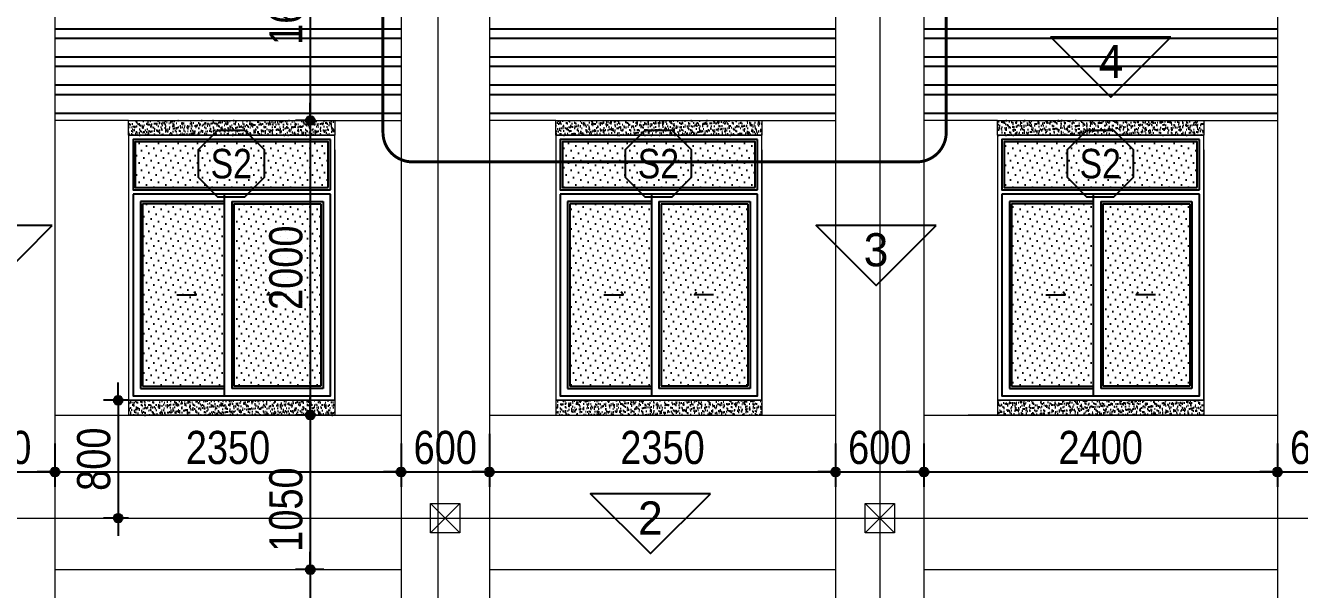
# Model space of a CAD drawing. Header units: millimetres. Extents: x 2605 to 44181, y 1776 to 19155.
# Drawn here: x 7466 to 16116, y 6731 to 10561 of the extents above; entities that cross this region are included whole.
import ezdxf
from ezdxf.enums import TextEntityAlignment as Align

# ---------------------------------------------------------------- set-up
doc = ezdxf.new("R2010")
doc.units = ezdxf.units.MM
doc.linetypes.add('ACAD_ISO10W100', pattern=[18, 12, -3, 0, -3])
doc.linetypes.add('DASHED2', pattern=[0.375, 0.25, -0.125])
for name, color, linetype in [('daucat', 220, 'Continuous'), ('DIM', 1, 'Continuous'), ('DOOR', 20, 'Continuous'), ('HACTH', 8, 'Continuous'), ('HATCH', 8, 'Continuous'), ('KINH 1', 142, 'Continuous'), ('TAGS', 60, 'Continuous')]:
    doc.layers.add(name, color=color, linetype=linetype)
doc.layers.add('NET-THAY', color=2, linetype='Continuous', lineweight=13)
doc.layers.add('TRUC', color=24, linetype='Continuous', lineweight=0)
doc.styles.add('AVO', font='')
doc.styles.add('HEL-CONDENSE', font='')
doc.styles.add('VNI-HELVE-CONDENSEN', font='')
doc.styles.get('AVO').set_extended_font_data('VNI-Avo')
doc.styles.get('HEL-CONDENSE').set_extended_font_data('VNI-Helve-Condense')
doc.styles.get('VNI-HELVE-CONDENSEN').set_extended_font_data('VNI-Helve-Condense')
doc.dimstyles.new('D100', dxfattribs={"dimtxt": 225, "dimasz": 1.2, "dimexe": 100, "dimexo": 0, "dimgap": 50, "dimtad": 1, "dimdec": 0, "dimzin": 13, "dimdsep": 46, "dimtxsty": 'HEL-CONDENSE', "dimblk": 'D50', "dimcen": 0, "dimclrd": 1, "dimclre": 1, "dimclrt": 7, "dimadec": 0, "dimazin": 0, "dimtfac": 1, "dimtdec": 0, "dimtmove": 0, "dimatfit": 3, "dimldrblk": 'D50', "dimfxl": 1, "dimtolj": 1, "dimtzin": 13, "dimarcsym": 0})
pattern_1 = [(37.5, (-1291710.998, -283484.096), (-1.2000235, 36.7059928), [0, -28.956, 0, -32.385, 0, -30.95625]), (7.5, (-1291711, -283484.096), (33.7142462, 53.7618825), [0, -15.621, 0, -26.0985, 0, -10.00125]), (327.5, (-1291734.43, -283484.096), (59.3244278, 0.10778885), [0, -9.525, 0, -34.29, 0, -44.7675]), (317.5, (-1291734.43, -283484.096), (57.266734, 16.7196992), [0, -4.7625, 0, -22.479, 0, -25.7175])]

# ---------------------------------------------------------------- blocks, each defined once
blk = doc.blocks.new('KH-CUADI')
at = {"layer": 'TAGS'}
blk.add_lwpolyline([(-124, 300), (-300, 124), (-300, -124), (-124, -300), (124, -300), (300, -124), (300, 124), (124, 300)], close=True, dxfattribs=at)
at = {"layer": 'TAGS', "style": 'VNI-HELVE-CONDENSEN'}
blk.add_attdef('D', text='', height=300, dxfattribs=at).set_placement((0, 0), align=Align.MIDDLE)
blk = doc.blocks.new('A$C5F62150E')
at = {"layer": 'KINH 1'}
h = blk.add_hatch(dxfattribs=at)
h.set_pattern_fill('DOTS', color=256, scale=750, angle=45, style=0)
h.set_pattern_definition([(45, (0, 0), (-16.5728, 49.71845), [0, -46.875])])
h.paths.add_polyline_path([(2528.9, 1072.2), (1218.9, 1072.2), (1218.9, 762.2), (2528.9, 762.2)])
h.paths.add_polyline_path([(1823.9, 652.2), (1268.9, 652.2), (1268.9, -587.8), (1823.9, -587.8)])
h.paths.add_polyline_path([(2478.9, 652.2), (1888.9, 652.2), (1888.9, -587.8), (2478.9, -587.8)])
at = {"layer": 'DOOR'}
for p, q in [((2543.9, 747.2), (2543.9, 1087.2)), ((2543.9, 717.2), (1203.9, 717.2)), ((1823.9, 717.2), (1823.9, -652.8)), ((1823.9, 667.2), (1253.9, 667.2)), ((1253.9, 667.2), (1253.9, -602.8)), ((1873.9, 667.2), (1873.9, -602.8)), ((1873.9, 667.2), (2493.9, 667.2)), ((2493.9, 667.2), (2493.9, -602.8)), ((1253.9, -602.8), (1823.9, -602.8)), ((2493.9, -602.8), (1873.9, -602.8))]:
    blk.add_line(p, q, dxfattribs=at)
at = {"layer": 'DOOR', "color": 8}
for p, q in [((1823.9, 652.2), (1268.9, 652.2)), ((1268.9, 652.2), (1268.9, -587.8)), ((1888.9, 652.2), (1888.9, -587.8)), ((1888.9, 652.2), (2478.9, 652.2)), ((2478.9, 652.2), (2478.9, -587.8)), ((1268.9, -587.8), (1823.9, -587.8)), ((2478.9, -587.8), (1888.9, -587.8))]:
    blk.add_line(p, q, dxfattribs=at)
at = {"layer": 'DOOR'}
for points in [[(2543.9, 1087.2), (1203.9, 1087.2), (1203.9, 747.2), (2543.9, 747.2)], [(1203.9, 717.2), (1203.9, -652.8), (2543.9, -652.8), (2543.9, 717.2)], [(1501.6, 32.3), (1632, 32.3), (1618.7, 53)], [(2246.2, 32.3), (2115.8, 32.3), (2129.1, 53)]]:
    blk.add_lwpolyline(points, dxfattribs=at)
at = {"layer": 'DOOR', "color": 8}
blk.add_lwpolyline([(2528.9, 762.2), (2528.9, 1072.2), (1218.9, 1072.2), (1218.9, 762.2), (2528.9, 762.2)], close=True, dxfattribs=at)
at = {"layer": 'NET-THAY'}
for p, q in [((1173.9, 1117.2), (2573.9, 1117.2)), ((2573.9, -682.8), (2573.9, 1117.2)), ((1173.9, -682.8), (2573.9, -682.8))]:
    blk.add_line(p, q, dxfattribs=at)
blk.add_lwpolyline([(1173.9, 1117.2), (1173.9, -682.8)], dxfattribs=at)
at = {"layer": 'TAGS', "linetype": 'Continuous'}
ref = blk.add_blockref('KH-CUADI', (1871, 924.3), dxfattribs=dict(at, xscale=0.75, yscale=0.75, zscale=0.75, rotation=180))
ref.add_attrib('D', 'S2', dxfattribs={"color": 7, "height": 200, "style": 'VNI-HELVE-CONDENSEN'}).set_placement((1871, 924.3), align=Align.MIDDLE)
blk = doc.blocks.new('D50')
at = {"layer": 'DIM'}
blk.add_hatch(color=256, dxfattribs=at).paths.add_polyline_path([(25, 0, 1), (-25, 0, 1)])
blk.add_line((25, 0), (100, 0), dxfattribs=at)
blk.add_circle((0, 0), 25, dxfattribs=at)
blk = doc.blocks.new('*D228')
at = {"layer": 'DEFPOINTS', "color": 0, "linetype": 'Continuous', "transparency": 16777216}
for p in [(6915.7, 7722.9), (7665.7, 7722.9), (7665.7, 7529.4)]:
    blk.add_point(p, dxfattribs=at)
at = {"layer": 'DIM', "color": 1, "linetype": 'Continuous', "lineweight": -2, "transparency": 16777216}
for p, q in [((6915.7, 7722.9), (6915.7, 7429.4)), ((7665.7, 7722.9), (7665.7, 7429.4)), ((6916.9, 7529.4), (7664.5, 7529.4))]:
    blk.add_line(p, q, dxfattribs=at)
at = {"layer": 'DIM', "color": 1, "linetype": 'Continuous', "lineweight": -2, "transparency": 16777216, "xscale": 1.199999999999999, "yscale": 1.199999999999999, "zscale": 1.199999999999999, "rotation": 180}
blk.add_blockref('D50', (6915.7, 7529.4), dxfattribs=at)
at = {"layer": 'DIM', "color": 1, "linetype": 'Continuous', "lineweight": -2, "transparency": 16777216, "xscale": 1.199999999999999, "yscale": 1.199999999999999, "zscale": 1.199999999999999}
blk.add_blockref('D50', (7665.7, 7529.4), dxfattribs=at)
at = {"layer": 'DIM', "color": 7, "linetype": 'Continuous', "transparency": 16777216, "insert": (7290.7, 7694.3), "char_height": 225, "attachment_point": 5, "style": 'HEL-CONDENSE'}
blk.add_mtext('\\A1;750', dxfattribs=at)
blk = doc.blocks.new('*D229')
at = {"layer": 'DEFPOINTS', "color": 0, "linetype": 'Continuous', "transparency": 16777216}
for p in [(7665.7, 7722.9), (10015.7, 7722.9), (10015.7, 7529.4)]:
    blk.add_point(p, dxfattribs=at)
at = {"layer": 'DIM', "color": 1, "linetype": 'Continuous', "lineweight": -2, "transparency": 16777216}
for p, q in [((7665.7, 7722.9), (7665.7, 7429.4)), ((10015.7, 7722.9), (10015.7, 7429.4)), ((7666.9, 7529.4), (10014.5, 7529.4))]:
    blk.add_line(p, q, dxfattribs=at)
at = {"layer": 'DIM', "color": 1, "linetype": 'Continuous', "lineweight": -2, "transparency": 16777216, "xscale": 1.199999999999999, "yscale": 1.199999999999999, "zscale": 1.199999999999999, "rotation": 180}
blk.add_blockref('D50', (7665.7, 7529.4), dxfattribs=at)
at = {"layer": 'DIM', "color": 1, "linetype": 'Continuous', "lineweight": -2, "transparency": 16777216, "xscale": 1.199999999999999, "yscale": 1.199999999999999, "zscale": 1.199999999999999}
blk.add_blockref('D50', (10015.7, 7529.4), dxfattribs=at)
at = {"layer": 'DIM', "color": 7, "linetype": 'Continuous', "transparency": 16777216, "insert": (8840.7, 7694.3), "char_height": 225, "attachment_point": 5, "style": 'HEL-CONDENSE'}
blk.add_mtext('\\A1;2350', dxfattribs=at)
blk = doc.blocks.new('*D230')
at = {"layer": 'DEFPOINTS', "color": 0, "linetype": 'Continuous', "transparency": 16777216}
for p in [(10615.7, 7787.4), (10015.7, 7722.9), (10615.7, 7529.4)]:
    blk.add_point(p, dxfattribs=at)
at = {"layer": 'DIM', "color": 1, "linetype": 'Continuous', "lineweight": -2, "transparency": 16777216}
for p, q in [((10615.7, 7787.4), (10615.7, 7429.4)), ((10015.7, 7722.9), (10015.7, 7429.4)), ((10016.9, 7529.4), (10614.5, 7529.4))]:
    blk.add_line(p, q, dxfattribs=at)
at = {"layer": 'DIM', "color": 1, "linetype": 'Continuous', "lineweight": -2, "transparency": 16777216, "xscale": 1.199999999999999, "yscale": 1.199999999999999, "zscale": 1.199999999999999, "rotation": 180}
blk.add_blockref('D50', (10015.7, 7529.4), dxfattribs=at)
at = {"layer": 'DIM', "color": 1, "linetype": 'Continuous', "lineweight": -2, "transparency": 16777216, "xscale": 1.199999999999999, "yscale": 1.199999999999999, "zscale": 1.199999999999999}
blk.add_blockref('D50', (10615.7, 7529.4), dxfattribs=at)
at = {"layer": 'DIM', "color": 7, "linetype": 'Continuous', "transparency": 16777216, "insert": (10315.7, 7694.3), "char_height": 225, "attachment_point": 5, "style": 'HEL-CONDENSE'}
blk.add_mtext('\\A1;600', dxfattribs=at)
blk = doc.blocks.new('*D231')
at = {"layer": 'DEFPOINTS', "color": 0, "linetype": 'Continuous', "transparency": 16777216}
for p in [(10615.7, 7787.4), (12965.7, 7722.9), (12965.7, 7529.4)]:
    blk.add_point(p, dxfattribs=at)
at = {"layer": 'DIM', "color": 1, "linetype": 'Continuous', "lineweight": -2, "transparency": 16777216}
for p, q in [((10615.7, 7787.4), (10615.7, 7429.4)), ((12965.7, 7722.9), (12965.7, 7429.4)), ((10616.9, 7529.4), (12964.5, 7529.4))]:
    blk.add_line(p, q, dxfattribs=at)
at = {"layer": 'DIM', "color": 1, "linetype": 'Continuous', "lineweight": -2, "transparency": 16777216, "xscale": 1.199999999999999, "yscale": 1.199999999999999, "zscale": 1.199999999999999, "rotation": 180}
blk.add_blockref('D50', (10615.7, 7529.4), dxfattribs=at)
at = {"layer": 'DIM', "color": 1, "linetype": 'Continuous', "lineweight": -2, "transparency": 16777216, "xscale": 1.199999999999999, "yscale": 1.199999999999999, "zscale": 1.199999999999999}
blk.add_blockref('D50', (12965.7, 7529.4), dxfattribs=at)
at = {"layer": 'DIM', "color": 7, "linetype": 'Continuous', "transparency": 16777216, "insert": (11790.7, 7694.3), "char_height": 225, "attachment_point": 5, "style": 'HEL-CONDENSE'}
blk.add_mtext('\\A1;2350', dxfattribs=at)
blk = doc.blocks.new('*D232')
at = {"layer": 'DEFPOINTS', "color": 0, "linetype": 'Continuous', "transparency": 16777216}
for p in [(12965.7, 7722.9), (13565.7, 7722.9), (13565.7, 7529.4)]:
    blk.add_point(p, dxfattribs=at)
at = {"layer": 'DIM', "color": 1, "linetype": 'Continuous', "lineweight": -2, "transparency": 16777216}
for p, q in [((12965.7, 7722.9), (12965.7, 7429.4)), ((13565.7, 7722.9), (13565.7, 7429.4)), ((12966.9, 7529.4), (13564.5, 7529.4))]:
    blk.add_line(p, q, dxfattribs=at)
at = {"layer": 'DIM', "color": 1, "linetype": 'Continuous', "lineweight": -2, "transparency": 16777216, "xscale": 1.199999999999999, "yscale": 1.199999999999999, "zscale": 1.199999999999999, "rotation": 180}
blk.add_blockref('D50', (12965.7, 7529.4), dxfattribs=at)
at = {"layer": 'DIM', "color": 1, "linetype": 'Continuous', "lineweight": -2, "transparency": 16777216, "xscale": 1.199999999999999, "yscale": 1.199999999999999, "zscale": 1.199999999999999}
blk.add_blockref('D50', (13565.7, 7529.4), dxfattribs=at)
at = {"layer": 'DIM', "color": 7, "linetype": 'Continuous', "transparency": 16777216, "insert": (13265.7, 7694.3), "char_height": 225, "attachment_point": 5, "style": 'HEL-CONDENSE'}
blk.add_mtext('\\A1;600', dxfattribs=at)
blk = doc.blocks.new('*D233')
at = {"layer": 'DEFPOINTS', "color": 0, "linetype": 'Continuous', "transparency": 16777216}
for p in [(13565.7, 7722.9), (15965.7, 7722.9), (15965.7, 7529.4)]:
    blk.add_point(p, dxfattribs=at)
at = {"layer": 'DIM', "color": 1, "linetype": 'Continuous', "lineweight": -2, "transparency": 16777216}
for p, q in [((13565.7, 7722.9), (13565.7, 7429.4)), ((15965.7, 7722.9), (15965.7, 7429.4)), ((13566.9, 7529.4), (15964.5, 7529.4))]:
    blk.add_line(p, q, dxfattribs=at)
at = {"layer": 'DIM', "color": 1, "linetype": 'Continuous', "lineweight": -2, "transparency": 16777216, "xscale": 1.199999999999999, "yscale": 1.199999999999999, "zscale": 1.199999999999999, "rotation": 180}
blk.add_blockref('D50', (13565.7, 7529.4), dxfattribs=at)
at = {"layer": 'DIM', "color": 1, "linetype": 'Continuous', "lineweight": -2, "transparency": 16777216, "xscale": 1.199999999999999, "yscale": 1.199999999999999, "zscale": 1.199999999999999}
blk.add_blockref('D50', (15965.7, 7529.4), dxfattribs=at)
at = {"layer": 'DIM', "color": 7, "linetype": 'Continuous', "transparency": 16777216, "insert": (14765.7, 7694.3), "char_height": 225, "attachment_point": 5, "style": 'HEL-CONDENSE'}
blk.add_mtext('\\A1;2400', dxfattribs=at)
blk = doc.blocks.new('*D234')
at = {"layer": 'DEFPOINTS', "color": 0, "linetype": 'Continuous', "transparency": 16777216}
for p in [(15965.7, 7722.9), (16565.7, 7715.6), (16565.7, 7529.4)]:
    blk.add_point(p, dxfattribs=at)
at = {"layer": 'DIM', "color": 1, "linetype": 'Continuous', "lineweight": -2, "transparency": 16777216}
for p, q in [((15965.7, 7722.9), (15965.7, 7429.4)), ((16565.7, 7715.6), (16565.7, 7429.4)), ((15966.9, 7529.4), (16564.5, 7529.4))]:
    blk.add_line(p, q, dxfattribs=at)
at = {"layer": 'DIM', "color": 1, "linetype": 'Continuous', "lineweight": -2, "transparency": 16777216, "xscale": 1.199999999999999, "yscale": 1.199999999999999, "zscale": 1.199999999999999, "rotation": 180}
blk.add_blockref('D50', (15965.7, 7529.4), dxfattribs=at)
at = {"layer": 'DIM', "color": 1, "linetype": 'Continuous', "lineweight": -2, "transparency": 16777216, "xscale": 1.199999999999999, "yscale": 1.199999999999999, "zscale": 1.199999999999999}
blk.add_blockref('D50', (16565.7, 7529.4), dxfattribs=at)
at = {"layer": 'DIM', "color": 7, "linetype": 'Continuous', "transparency": 16777216, "insert": (16265.7, 7694.3), "char_height": 225, "attachment_point": 5, "style": 'HEL-CONDENSE'}
blk.add_mtext('\\A1;600', dxfattribs=at)
blk = doc.blocks.new('*D191')
at = {"layer": 'DEFPOINTS', "color": 0, "linetype": 'Continuous', "transparency": 16777216}
for p in [(9399.6, 11516.1), (9399.6, 9916.1), (9399.6, 9916.1)]:
    blk.add_point(p, dxfattribs=at)
at = {"layer": 'DIM', "color": 1, "linetype": 'Continuous', "lineweight": -2, "transparency": 16777216}
for p, q in [((9399.6, 11516.1), (9299.6, 11516.1)), ((9399.6, 11514.9), (9399.6, 9917.3)), ((9399.6, 9916.1), (9299.6, 9916.1))]:
    blk.add_line(p, q, dxfattribs=at)
at = {"layer": 'DIM', "color": 1, "linetype": 'Continuous', "lineweight": -2, "transparency": 16777216, "xscale": 1.199999999999999, "yscale": 1.199999999999999, "zscale": 1.199999999999999}
for p, rotation in [((9399.6, 11516.1), 90), ((9399.6, 9916.1), 270)]:
    blk.add_blockref('D50', p, dxfattribs=dict(at, rotation=rotation))
at = {"layer": 'DIM', "color": 7, "linetype": 'Continuous', "transparency": 16777216, "insert": (9234.7, 10716.1), "char_height": 225, "attachment_point": 5, "rotation": 90, "style": 'HEL-CONDENSE'}
blk.add_mtext('\\A1;1600', dxfattribs=at)
blk = doc.blocks.new('*D192')
at = {"layer": 'DEFPOINTS', "color": 0, "linetype": 'Continuous', "transparency": 16777216}
for p in [(9399.6, 9916.1), (9399.6, 7916.1), (9399.6, 7916.1)]:
    blk.add_point(p, dxfattribs=at)
at = {"layer": 'DIM', "color": 1, "linetype": 'Continuous', "lineweight": -2, "transparency": 16777216}
for p, q in [((9399.6, 9916.1), (9299.6, 9916.1)), ((9399.6, 9914.9), (9399.6, 7917.3)), ((9399.6, 7916.1), (9299.6, 7916.1))]:
    blk.add_line(p, q, dxfattribs=at)
at = {"layer": 'DIM', "color": 1, "linetype": 'Continuous', "lineweight": -2, "transparency": 16777216, "xscale": 1.199999999999999, "yscale": 1.199999999999999, "zscale": 1.199999999999999}
for p, rotation in [((9399.6, 9916.1), 90), ((9399.6, 7916.1), 270)]:
    blk.add_blockref('D50', p, dxfattribs=dict(at, rotation=rotation))
at = {"layer": 'DIM', "color": 7, "linetype": 'Continuous', "transparency": 16777216, "insert": (9234.7, 8916.1), "char_height": 225, "attachment_point": 5, "rotation": 90, "style": 'HEL-CONDENSE'}
blk.add_mtext('\\A1;2000', dxfattribs=at)
blk = doc.blocks.new('*D193')
at = {"layer": 'DEFPOINTS', "color": 0, "linetype": 'Continuous', "transparency": 16777216}
for p in [(9399.6, 7916.1), (9399.6, 6866.1), (9399.6, 6866.1)]:
    blk.add_point(p, dxfattribs=at)
at = {"layer": 'DIM', "color": 1, "linetype": 'Continuous', "lineweight": -2, "transparency": 16777216}
for p, q in [((9399.6, 7916.1), (9299.6, 7916.1)), ((9399.6, 7914.9), (9399.6, 6867.3)), ((9399.6, 6866.1), (9299.6, 6866.1))]:
    blk.add_line(p, q, dxfattribs=at)
at = {"layer": 'DIM', "color": 1, "linetype": 'Continuous', "lineweight": -2, "transparency": 16777216, "xscale": 1.199999999999999, "yscale": 1.199999999999999, "zscale": 1.199999999999999}
for p, rotation in [((9399.6, 7916.1), 90), ((9399.6, 6866.1), 270)]:
    blk.add_blockref('D50', p, dxfattribs=dict(at, rotation=rotation))
at = {"layer": 'DIM', "color": 7, "linetype": 'Continuous', "transparency": 16777216, "insert": (9234.7, 7274.1), "char_height": 225, "attachment_point": 5, "rotation": 90, "style": 'HEL-CONDENSE'}
blk.add_mtext('\\A1;1050', dxfattribs=at)
blk = doc.blocks.new('*D194')
at = {"layer": 'DEFPOINTS', "color": 0, "linetype": 'Continuous', "transparency": 16777216}
for p in [(9492.1, 6866.1), (9399.6, 4616.1), (9632.9, 4616.1)]:
    blk.add_point(p, dxfattribs=at)
at = {"layer": 'DIM', "color": 1, "linetype": 'Continuous', "lineweight": -2, "transparency": 16777216}
for p, q in [((9492.1, 6866.1), (9299.6, 6866.1)), ((9399.6, 6864.9), (9399.6, 4617.3)), ((9632.9, 4616.1), (9299.6, 4616.1))]:
    blk.add_line(p, q, dxfattribs=at)
at = {"layer": 'DIM', "color": 1, "linetype": 'Continuous', "lineweight": -2, "transparency": 16777216, "xscale": 1.199999999999999, "yscale": 1.199999999999999, "zscale": 1.199999999999999}
for p, rotation in [((9399.6, 6866.1), 90), ((9399.6, 4616.1), 270)]:
    blk.add_blockref('D50', p, dxfattribs=dict(at, rotation=rotation))
at = {"layer": 'DIM', "color": 7, "linetype": 'Continuous', "transparency": 16777216, "insert": (9234.7, 5741.1), "char_height": 225, "attachment_point": 5, "rotation": 90, "style": 'HEL-CONDENSE'}
blk.add_mtext('\\A1;2250', dxfattribs=at)
blk = doc.blocks.new('TUONG-NAM')
at = {"layer": 'TAGS'}
blk.add_lwpolyline([(-452.5, -452.5), (452.5, -452.5), (0, 0)], close=True, dxfattribs=at)
at = {"layer": 'TAGS', "linetype": 'Continuous', "style": 'AVO'}
blk.add_attdef('KH-TUONG', text='', height=250, dxfattribs=at).set_placement((0.5, -269.3), align=Align.MIDDLE_CENTER)
blk = doc.blocks.new('*D166')
at = {"layer": 'DEFPOINTS', "color": 0, "linetype": 'Continuous', "transparency": 16777216}
for p in [(8165.7, 8016.1), (8094.9, 7216.1), (8165.7, 7216.1)]:
    blk.add_point(p, dxfattribs=at)
at = {"layer": 'DIM', "color": 1, "linetype": 'Continuous', "lineweight": -2, "transparency": 16777216}
for p, q in [((8165.7, 8016.1), (7994.9, 8016.1)), ((8094.9, 8014.9), (8094.9, 7217.3)), ((8165.7, 7216.1), (7994.9, 7216.1))]:
    blk.add_line(p, q, dxfattribs=at)
at = {"layer": 'DIM', "color": 1, "linetype": 'Continuous', "lineweight": -2, "transparency": 16777216, "xscale": 1.199999999999999, "yscale": 1.199999999999999, "zscale": 1.199999999999999}
for p, rotation in [((8094.9, 8016.1), 90), ((8094.9, 7216.1), 270)]:
    blk.add_blockref('D50', p, dxfattribs=dict(at, rotation=rotation))
at = {"layer": 'DIM', "color": 7, "linetype": 'Continuous', "transparency": 16777216, "insert": (7930, 7616.1), "char_height": 225, "attachment_point": 5, "rotation": 90, "style": 'HEL-CONDENSE'}
blk.add_mtext('\\A1;800', dxfattribs=at)

msp = doc.modelspace()

# ---------------------------------------------------------------- hatches: boundary and pattern name
at = {"layer": 'HACTH'}
h = msp.add_hatch(dxfattribs=at)
h.set_pattern_fill('ANSI32', color=256, scale=20, angle=135, style=0)
h.set_pattern_definition([(180, (-155115.41, -494922.03), (-1e-14, -190.5), []), (180, (-155178.91, -494858.53), (-1e-14, -190.5), [])])
h.paths.add_polyline_path([(10015.677, 11516.106), (7665.677, 11516.106), (7665.677, 10816.106), (8415.677, 10816.106), (8415.677, 10941.106, 0.41421356), (8465.677, 10991.106), (9265.677, 10991.106, 0.41421356), (9315.677, 10941.106), (9315.677, 10816.106), (10015.677, 10816.106)])
h.paths.add_polyline_path([(12965.677, 11516.106), (10615.677, 11516.106), (10615.677, 10816.106), (11315.677, 10816.106), (11315.677, 10941.106, 0.41421356), (11365.677, 10991.106), (12165.677, 10991.106, 0.41421356), (12215.677, 10941.106), (12215.677, 10816.106), (12965.677, 10816.106)])
h.paths.add_polyline_path([(15965.677, 11516.106), (13565.677, 11516.106), (13565.677, 10816.106), (14315.677, 10816.106), (14315.677, 10941.106, 0.41421356), (14365.677, 10991.106), (15165.677, 10991.106, 0.41421356), (15215.677, 10941.106), (15215.677, 10816.106), (15965.677, 10816.106)])
h.paths.add_polyline_path([(21464.353, 11000.709), (26137.78, 11000.709), (26137.78, 10546.589), (21464.353, 10546.589)], flags=9)
edge = h.paths.add_edge_path()
edge.add_line((7665.677, 9916.106), (10015.677, 9916.106))
edge.add_line((10015.677, 9916.106), (10015.677, 10816.106))
edge.add_line((10015.677, 10816.106), (9315.677, 10816.106))
edge.add_line((9315.677, 10816.106), (9315.677, 10691.106))
edge.add_arc((9315.677, 10641.106), 50, 90, 180)
edge.add_line((9265.677, 10641.106), (8465.677, 10641.106))
edge.add_arc((8415.677, 10641.106), 50, 0, 90)
edge.add_line((8415.677, 10691.106), (8415.677, 10816.106))
edge.add_line((8415.677, 10816.106), (7665.677, 10816.106))
edge.add_line((7665.677, 10816.106), (7665.677, 9916.106))
edge = h.paths.add_edge_path()
edge.add_line((10615.677, 9916.106), (12965.677, 9916.106))
edge.add_line((12965.677, 9916.106), (12965.677, 10816.106))
edge.add_line((12965.677, 10816.106), (12215.677, 10816.106))
edge.add_line((12215.677, 10816.106), (12215.677, 10691.106))
edge.add_arc((12215.677, 10641.106), 50, 90, 180)
edge.add_line((12165.677, 10641.106), (11365.677, 10641.106))
edge.add_arc((11315.677, 10641.106), 50, 0, 90)
edge.add_line((11315.677, 10691.106), (11315.677, 10816.106))
edge.add_line((11315.677, 10816.106), (10615.677, 10816.106))
edge.add_line((10615.677, 10816.106), (10615.677, 9916.106))
edge = h.paths.add_edge_path()
edge.add_line((13565.677, 9916.106), (15965.677, 9916.106))
edge.add_line((15965.677, 9916.106), (15965.677, 10816.106))
edge.add_line((15965.677, 10816.106), (15215.677, 10816.106))
edge.add_line((15215.677, 10816.106), (15215.677, 10691.106))
edge.add_arc((15215.677, 10641.106), 50, 90, 180)
edge.add_line((15165.677, 10641.106), (14365.677, 10641.106))
edge.add_arc((14315.677, 10641.106), 50, 0, 90)
edge.add_line((14315.677, 10691.106), (14315.677, 10816.106))
edge.add_line((14315.677, 10816.106), (13565.677, 10816.106))
edge.add_line((13565.677, 10816.106), (13565.677, 9916.106))
at = {"layer": 'HATCH'}
h = msp.add_hatch(dxfattribs=at)
h.set_pattern_fill('AR-SAND', color=256, scale=0.75, style=0)
h.set_pattern_definition(pattern_1)
h.paths.add_polyline_path([(8165.672, 9916.106), (9565.672, 9916.106), (9565.672, 9816.106), (8165.672, 9816.106)])
h = msp.add_hatch(dxfattribs=at)
h.set_pattern_fill('AR-SAND', color=256, scale=0.75, style=0)
h.set_pattern_definition(pattern_1)
h.paths.add_polyline_path([(11065.677, 9916.106), (12465.677, 9916.106), (12465.677, 9816.106), (11065.677, 9816.106)])
h = msp.add_hatch(dxfattribs=at)
h.set_pattern_fill('AR-SAND', color=256, scale=0.75, style=0)
h.set_pattern_definition(pattern_1)
h.paths.add_polyline_path([(14065.677, 9916.106), (15465.677, 9916.106), (15465.677, 9816.106), (14065.677, 9816.106)])
h = msp.add_hatch(dxfattribs=at)
h.set_pattern_fill('AR-SAND', color=256, scale=0.75, style=0)
h.set_pattern_definition(pattern_1)
h.paths.add_polyline_path([(9565.677, 8016.106), (8165.677, 8016.106), (8165.677, 7916.106), (9565.677, 7916.106)])
h = msp.add_hatch(dxfattribs=at)
h.set_pattern_fill('AR-SAND', color=256, scale=0.75, style=0)
h.set_pattern_definition(pattern_1)
h.paths.add_polyline_path([(12465.677, 8016.106), (11065.677, 8016.106), (11065.677, 7916.106), (12465.677, 7916.106)])
h = msp.add_hatch(dxfattribs=at)
h.set_pattern_fill('AR-SAND', color=256, scale=0.75, style=0)
h.set_pattern_definition(pattern_1)
h.paths.add_polyline_path([(15465.677, 8016.106), (14065.677, 8016.106), (14065.677, 7916.106), (15465.677, 7916.106)])

# ---------------------------------------------------------------- linework, layer by layer
at = {"layer": 'daucat', "linetype": 'DASHED2', "ltscale": 500, "const_width": 20}
msp.add_lwpolyline([(10092.776, 11644.615), (13516.954, 11644.615, -0.41421356), (13716.954, 11444.615), (13716.954, 9834.914, -0.41421356), (13516.954, 9634.914), (10092.776, 9634.914, -0.41421356), (9892.776, 9834.914), (9892.776, 11444.615, -0.41421356)], format="xyb", close=True, dxfattribs=at)
at = {"layer": 'NET-THAY'}
for p, q in [((8165.672, 9916.106), (7665.672, 9916.106)), ((9565.672, 9916.106), (10015.677, 9916.106)), ((11065.677, 9916.106), (10615.677, 9916.106)), ((12465.677, 9916.106), (12965.677, 9916.106)), ((14065.677, 9916.106), (13565.677, 9916.106)), ((15465.677, 9916.106), (15965.677, 9916.106))]:
    msp.add_line(p, q, dxfattribs=at)
for points in [[(7665.677, 14416.106), (7665.677, 6866.106)], [(10015.677, 14416.106), (10015.677, 5116.106)], [(10615.677, 14416.106), (10615.677, 5116.106)], [(12965.677, 14416.106), (12965.677, 5116.106)], [(13565.677, 14416.106), (13565.677, 5116.106)], [(15965.677, 14416.106), (15965.677, 5116.106)], [(9565.672, 9816.106), (8165.672, 9816.106)], [(12465.672, 9816.106), (11065.672, 9816.106)], [(15465.672, 9816.106), (14065.672, 9816.106)], [(8165.677, 9716.106), (8165.677, 7916.106)], [(9565.677, 9716.106), (9565.677, 7916.106)], [(11065.677, 9716.106), (11065.677, 7916.106)], [(12465.677, 9716.106), (12465.677, 7916.106)], [(14065.677, 9716.106), (14065.677, 7916.106)], [(15465.677, 9716.106), (15465.677, 7916.106)], [(9565.677, 8016.106), (8165.677, 8016.106)], [(12465.677, 8016.106), (11065.677, 8016.106)], [(15465.677, 8016.106), (14065.677, 8016.106)], [(7665.677, 7916.106), (10015.677, 7916.106)], [(9565.677, 7916.106), (8165.677, 7916.106)], [(10615.677, 7916.106), (12965.677, 7916.106)], [(13565.677, 7916.106), (15965.677, 7916.106)], [(15465.677, 7916.106), (13865.677, 7916.106)], [(10215.677, 7316.106), (10415.677, 7316.106), (10415.677, 7116.106), (10215.677, 7116.106), (10215.677, 7316.106)], [(10415.677, 7316.106), (10215.677, 7116.106)], [(10215.677, 7316.106), (10415.677, 7116.106)], [(13165.677, 7316.106), (13365.677, 7316.106), (13365.677, 7116.106), (13165.677, 7116.106), (13165.677, 7316.106)], [(13365.677, 7316.106), (13165.677, 7116.106)], [(13165.677, 7316.106), (13365.677, 7116.106)], [(7665.677, 6866.106), (10015.677, 6866.106)], [(7665.677, 6866.106), (7665.677, 5116.106)], [(10615.677, 6866.106), (12965.677, 6866.106)], [(13565.677, 6866.106), (15965.677, 6866.106)]]:
    msp.add_lwpolyline(points, dxfattribs=at)
for points in [[(8165.672, 9916.106), (9565.672, 9916.106), (9565.672, 9816.106), (8165.672, 9816.106)], [(11065.677, 9916.106), (12465.677, 9916.106), (12465.677, 9816.106), (11065.677, 9816.106)], [(14065.677, 9916.106), (15465.677, 9916.106), (15465.677, 9816.106), (14065.677, 9816.106)]]:
    msp.add_lwpolyline(points, close=True, dxfattribs=at)
at = {"layer": 'TRUC', "linetype": 'ACAD_ISO10W100', "ltscale": 0.2}
for points in [[(10265.677, 18428.761), (10265.677, 4066.106)], [(13265.677, 18428.761), (13265.677, 4066.106)], [(5735.896, 7216.106), (40365.677, 7216.106)], [(5735.896, 7216.106), (41662.568, 7216.106)]]:
    msp.add_lwpolyline(points, dxfattribs=at)

# ---------------------------------------------------------------- block references
at = {"layer": 'DOOR'}
for p in [(6991.782, 8698.878), (9891.782, 8698.878), (12891.782, 8698.878)]:
    msp.add_blockref('A$C5F62150E', p, dxfattribs=at)
at = {"layer": 'TAGS', "linetype": 'Continuous'}
ref = msp.add_blockref('TUONG-NAM', (14835.253, 10074.059), dxfattribs=dict(at, xscale=0.8999999999068677, yscale=0.9000000000232831, zscale=0.9, rotation=180))
ref.add_attrib('KH-TUONG', '4', dxfattribs={"color": 7, "linetype": 'Continuous', "height": 225, "style": 'AVO'}).set_placement((14834.808, 10316.412), align=Align.MIDDLE_CENTER)
ref = msp.add_blockref('TUONG-NAM', (7240.738, 8795.921), dxfattribs=dict(at, xscale=0.8999999999068677, yscale=0.9000000000232831, zscale=0.9, rotation=180))
ref.add_attrib('KH-TUONG', '3', dxfattribs={"color": 7, "linetype": 'Continuous', "height": 225, "style": 'AVO'}).set_placement((7240.293, 9038.275), align=Align.MIDDLE_CENTER)
ref = msp.add_blockref('TUONG-NAM', (13240.738, 8795.921), dxfattribs=dict(at, xscale=0.8999999999068677, yscale=0.9000000000232831, zscale=0.9, rotation=180))
ref.add_attrib('KH-TUONG', '3', dxfattribs={"color": 7, "linetype": 'Continuous', "height": 225, "style": 'AVO'}).set_placement((13240.293, 9038.275), align=Align.MIDDLE_CENTER)
ref = msp.add_blockref('TUONG-NAM', (11708.739, 6974.645), dxfattribs=dict(at, xscale=0.8999999999068677, yscale=0.9000000000232831, zscale=0.9, rotation=180))
ref.add_attrib('KH-TUONG', '2', dxfattribs={"color": 7, "linetype": 'Continuous', "height": 225, "style": 'AVO'}).set_placement((11708.294, 7216.998), align=Align.MIDDLE_CENTER)

# ---------------------------------------------------------------- dimensions: what is measured, and where the dimension line sits
at = {"layer": 'DIM', "linetype": 'Continuous'}
for base, p1, p2, picture, middle in [((9399.62, 9916.106), (9399.62, 11516.106), (9399.62, 9916.106), '*D191', (9234.72, 10716.106)), ((9399.62, 7916.106), (9399.62, 9916.106), (9399.62, 7916.106), '*D192', (9234.72, 8916.106)), ((9399.62, 4616.106), (9492.126, 6866.106), (9632.877, 4616.106), '*D194', (9234.72, 5741.106))]:
    dim = msp.add_linear_dim(base=base, p1=p1, p2=p2, angle=90, dimstyle='D100', override={"dimtmove": 1}, dxfattribs=at)
    dim.commit()
    dim.dimension.update_dxf_attribs({"geometry": picture, "text_midpoint": middle})
dim = msp.add_linear_dim(base=(8094.925, 7216.106), p1=(8165.677, 8016.106), p2=(8165.677, 7216.106), angle=90, dimstyle='D100', dxfattribs=at)
dim.commit()
dim.dimension.update_dxf_attribs({"geometry": '*D166', "text_midpoint": (7930.025, 7616.106)})
dim = msp.add_linear_dim(base=(9399.62, 6866.106), p1=(9399.62, 7916.106), p2=(9399.62, 6866.106), angle=90, dimstyle='D100', override={"dimtmove": 1}, dxfattribs=at)
dim.commit()
dim.dimension.update_dxf_attribs({"geometry": '*D193', "text_midpoint": (9399.62, 7274.138), "dimtype": 160})
for base, p1, p2, picture, middle in [((7665.677, 7529.442), (6915.677, 7722.937), (7665.677, 7722.937), '*D228', (7290.677, 7694.342)), ((10015.677, 7529.442), (7665.677, 7722.937), (10015.677, 7722.937), '*D229', (8840.677, 7694.342)), ((10615.677, 7529.442), (10015.677, 7722.937), (10615.677, 7787.435), '*D230', (10315.677, 7694.342)), ((12965.677, 7529.442), (10615.677, 7787.435), (12965.677, 7722.937), '*D231', (11790.677, 7694.342)), ((13565.677, 7529.442), (12965.677, 7722.937), (13565.677, 7722.937), '*D232', (13265.677, 7694.342)), ((15965.677, 7529.442), (13565.677, 7722.937), (15965.677, 7722.937), '*D233', (14765.677, 7694.342))]:
    dim = msp.add_linear_dim(base=base, p1=p1, p2=p2, dimstyle='D100', dxfattribs=at)
    dim.commit()
    dim.dimension.update_dxf_attribs({"geometry": picture, "text_midpoint": middle})
dim = msp.add_linear_dim(base=(16565.677, 7529.442), p1=(15965.677, 7722.937), p2=(16565.677, 7715.598), dimstyle='D100', override={"dimtmove": 1}, dxfattribs=at)
dim.commit()
dim.dimension.update_dxf_attribs({"geometry": '*D234', "text_midpoint": (16265.677, 7694.342)})

doc.saveas('drawing.dxf')
